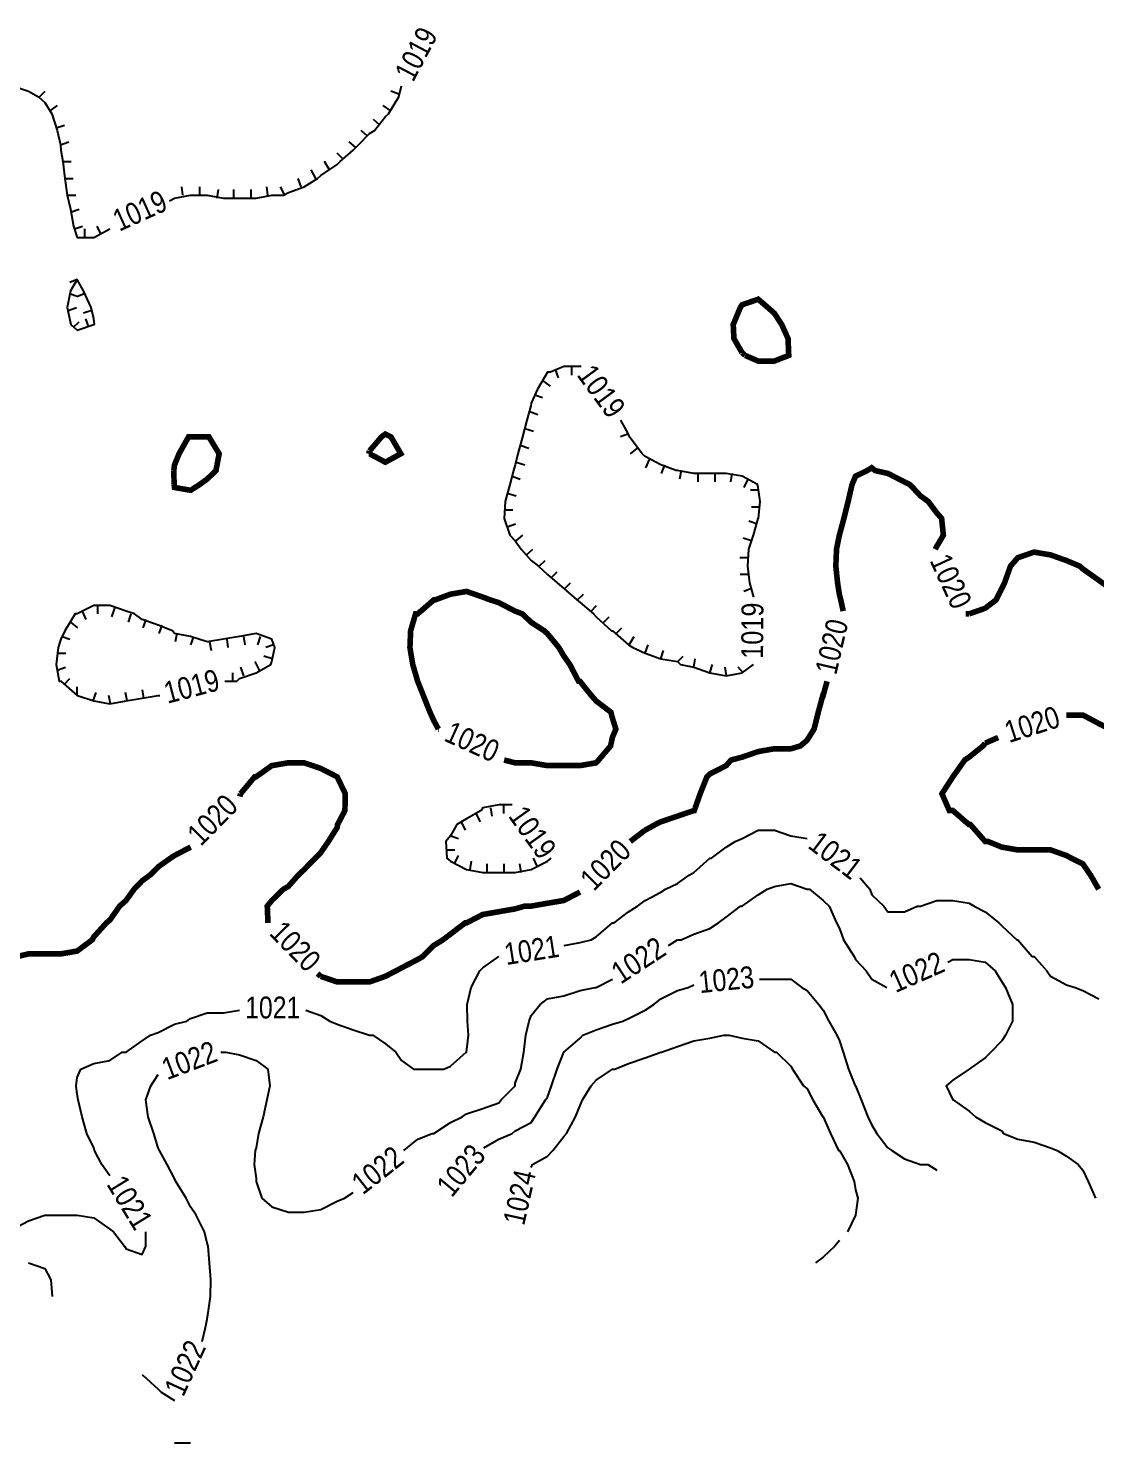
# Model space of a CAD drawing. Extents: x 628896 to 629881, y 4519192 to 4520125.
# Drawn here: x 629090.1 to 629279.9, y 4519224.5 to 4519476.2 of the extents above; entities that cross this region are included whole.
import ezdxf
from ezdxf.enums import TextEntityAlignment as Align

# ---------------------------------------------------------------- set-up
doc = ezdxf.new("R2010")
doc.units = 0

msp = doc.modelspace()

# ---------------------------------------------------------------- linework, layer by layer
at = {"layer": 'GSLAYER', "linetype": 'CONTINUOUS', "flags": 128}
for points in [[(629072.875, 4519465.5), (629075.6875, 4519466), (629078.5625, 4519466), (629081.5625, 4519466), (629084.375, 4519466), (629087.3125, 4519466), (629090.125, 4519465), (629091.875, 4519464), (629093, 4519463), (629094.25, 4519461), (629095.1875, 4519458), (629095.8125, 4519455.5), (629095.875, 4519454.5), (629096.1875, 4519452.5), (629096.5625, 4519449.5), (629097, 4519446.5), (629097.5625, 4519444), (629098.125, 4519441), (629098.75, 4519439), (629101.6875, 4519439), (629104.5625, 4519440.5)], [(629092.0625, 4519464), (629093.0625, 4519465)], [(629116.0625, 4519446), (629118.9375, 4519446.5), (629121.875, 4519446.5), (629124.75, 4519446), (629127.625, 4519446), (629130.5625, 4519446), (629133.375, 4519446.5), (629135.4375, 4519446.5), (629136.3125, 4519447), (629139.125, 4519448), (629141.5, 4519449.5), (629142.0625, 4519450), (629145, 4519452), (629145.5, 4519452.5), (629147.8125, 4519454.5), (629148.8125, 4519455.5), (629150.75, 4519457.5), (629151.625, 4519458), (629153.5625, 4519460.5), (629154.125, 4519461), (629155.9375, 4519464), (629156.4375, 4519466)], [(629155.9375, 4519464.5), (629154.5625, 4519465)], [(629156.4375, 4519466), (629156.4375, 4519466)], [(629093.9375, 4519461.5), (629095.25, 4519462.5)], [(629154.5625, 4519461.5), (629153.1875, 4519462.5)], [(629095, 4519458.5), (629096.5, 4519459)], [(629152.5625, 4519459), (629151.4375, 4519460)], [(629150.375, 4519457), (629149.25, 4519458)], [(629095.8125, 4519455.5), (629097.25, 4519456)], [(629146, 4519453), (629145, 4519454)], [(629148.3125, 4519455), (629147.125, 4519456)], [(629096.1875, 4519452.5), (629097.6875, 4519452.5)], [(629143.625, 4519451), (629142.75, 4519452.5)], [(629096.5625, 4519449.5), (629098.0625, 4519449.5)], [(629138.5625, 4519448), (629138.0625, 4519449.5)], [(629141.1875, 4519449.5), (629140.375, 4519451)], [(629097, 4519446.5), (629098.5, 4519446.5)], [(629117.5625, 4519446.5), (629117.375, 4519448)], [(629120.5625, 4519446.5), (629120.5625, 4519448)], [(629123.625, 4519446), (629123.875, 4519447.5)], [(629126.625, 4519446), (629126.625, 4519447.5)], [(629129.6875, 4519446), (629129.6875, 4519447.5)], [(629132.6875, 4519446.5), (629132.5, 4519448)], [(629135.6875, 4519446.5), (629134.9375, 4519448)], [(629097.5625, 4519443.5), (629099.125, 4519444)], [(629115.1875, 4519445.5), (629116.0625, 4519446)], [(629098.25, 4519440.5), (629099.6875, 4519441)], [(629100.125, 4519439), (629100.125, 4519440.5)], [(629103, 4519439.5), (629102.3125, 4519441)], [(629104.5625, 4519440.5), (629104.5625, 4519440.5)], [(629101.6875, 4519424.5), (629101.25, 4519426.5), (629099.875, 4519429.5), (629098.75, 4519431.5), (629097.5625, 4519429.5), (629097, 4519426.5), (629097.625, 4519423.5), (629098.75, 4519422.5), (629101.6875, 4519423.5), (629101.8125, 4519423.5)], [(629098.75, 4519431.5), (629097.4375, 4519431)], [(629097.375, 4519429), (629098.9375, 4519428.5)], [(629100.1875, 4519429), (629098.8125, 4519428.5)], [(629097.125, 4519426), (629098.625, 4519426.5)], [(629098.125, 4519423), (629099.125, 4519424)], [(629101.375, 4519426), (629099.875, 4519425.5)], [(629100.8125, 4519423), (629100.3125, 4519424.5)], [(629101.8125, 4519423.5), (629101.6875, 4519424.5)], [(629188.1875, 4519416), (629185.3125, 4519416), (629182.9375, 4519415), (629182.375, 4519415), (629180.625, 4519412), (629179.5, 4519409.5), (629179.4375, 4519409), (629178.75, 4519406.5), (629177.9375, 4519403.5), (629177.125, 4519400.5), (629176.625, 4519398.5), (629176.375, 4519397.5), (629175.6875, 4519395), (629174.875, 4519392), (629174.6875, 4519389), (629175.6875, 4519386), (629176.625, 4519385), (629177.75, 4519383.5), (629179.5, 4519381.5), (629180.8125, 4519380.5), (629182.375, 4519379), (629184.125, 4519377.5), (629185.3125, 4519376.5), (629187.625, 4519374.5), (629188.1875, 4519374), (629190.5625, 4519372), (629191.0625, 4519371.5), (629193.8125, 4519369), (629193.9375, 4519369), (629196.8125, 4519366.5), (629197.5625, 4519366), (629199.75, 4519365), (629202.5625, 4519364), (629205.5, 4519363.5), (629206.0625, 4519363), (629208.4375, 4519362.5), (629211.25, 4519361.5), (629214.1875, 4519361), (629217, 4519361.5), (629219.0625, 4519363)], [(629183.75, 4519415.5), (629184.3125, 4519414)], [(629186.6875, 4519416), (629186.6875, 4519414.5)], [(629188.375, 4519416), (629188.1875, 4519416)], [(629181.5625, 4519413.5), (629182.875, 4519412.5)], [(629180.125, 4519411), (629181.5, 4519410.5)], [(629179.25, 4519408), (629180.6875, 4519407.5)], [(629218.375, 4519377.5), (629218.0625, 4519380.5), (629218.1875, 4519383.5), (629219.0625, 4519386), (629219.875, 4519389), (629219.9375, 4519389), (629220.25, 4519392), (629219.875, 4519394.5), (629219.75, 4519395), (629217, 4519396.5), (629214.1875, 4519397), (629211.25, 4519397), (629208.4375, 4519397), (629205.5, 4519397.5), (629205.3125, 4519397.5), (629202.5625, 4519398.5), (629199.75, 4519400), (629199.25, 4519400.5), (629197, 4519403.5), (629196.8125, 4519404), (629195.4375, 4519406.5)], [(629195.4375, 4519406.5), (629195.4375, 4519406.5)], [(629178.375, 4519405), (629179.9375, 4519404.5)], [(629196.6875, 4519404), (629195.375, 4519403.5)], [(629177.5625, 4519402), (629179.0625, 4519401.5)], [(629198.375, 4519401.5), (629197.125, 4519400.5)], [(629176.8125, 4519399), (629178.375, 4519398.5)], [(629200.5, 4519399.5), (629199.8125, 4519398)], [(629176.125, 4519396.5), (629177.5625, 4519396)], [(629203.1875, 4519398.5), (629202.625, 4519397)], [(629206.1875, 4519397.5), (629205.875, 4519396)], [(629209.125, 4519397), (629209.125, 4519395.5)], [(629212.1875, 4519397), (629212.1875, 4519395.5)], [(629215.1875, 4519397), (629214.9375, 4519395.5)], [(629218.0625, 4519396), (629217.3125, 4519394.5)], [(629175.25, 4519393.5), (629176.8125, 4519393)], [(629220, 4519394), (629218.5, 4519394)], [(629220.125, 4519391), (629218.6875, 4519391)], [(629174.75, 4519390.5), (629176.25, 4519390.5)], [(629219.5625, 4519388), (629218.1875, 4519388.5)], [(629175.25, 4519387.5), (629176.6875, 4519388)], [(629176.8125, 4519385), (629178, 4519386)], [(629178.6875, 4519382.5), (629179.8125, 4519383.5)], [(629218.6875, 4519385), (629217.1875, 4519385.5)], [(629180.9375, 4519380.5), (629182, 4519381.5)], [(629218.1875, 4519382), (629216.625, 4519382)], [(629183.125, 4519378.5), (629184.125, 4519379.5)], [(629218.1875, 4519379), (629216.6875, 4519379)], [(629185.5, 4519376.5), (629186.5, 4519377.5)], [(629218.6875, 4519376.5), (629217.3125, 4519376)], [(629219.125, 4519375), (629218.375, 4519377.5)], [(629127.125, 4519360), (629127.625, 4519360.5), (629130.5625, 4519361.5), (629133.1875, 4519363), (629133.375, 4519363.5), (629133.9375, 4519366), (629133.375, 4519367.5), (629130.5625, 4519368.5), (629127.625, 4519368), (629124.75, 4519367.5), (629121.875, 4519367), (629118.9375, 4519368), (629116.0625, 4519368.5), (629115.6875, 4519369), (629113.1875, 4519370), (629110.3125, 4519371), (629108.9375, 4519372), (629107.4375, 4519372.5), (629104.5625, 4519373.5), (629101.6875, 4519373.5), (629098.75, 4519372), (629098.375, 4519372), (629096.5625, 4519369), (629095.875, 4519367.5), (629095.375, 4519366), (629095, 4519363), (629095.5625, 4519360), (629095.875, 4519360), (629098.75, 4519357.5), (629098.8125, 4519357.5), (629101.6875, 4519356.5), (629104.5625, 4519356), (629107.4375, 4519356.5), (629110.3125, 4519357), (629113.1875, 4519357.5), (629113.4375, 4519357.5)], [(629102.375, 4519373.5), (629102.375, 4519372)], [(629187.75, 4519374.5), (629188.8125, 4519375.5)], [(629190.1875, 4519372.5), (629191.125, 4519373.5)], [(629099.625, 4519372.5), (629100.3125, 4519371)], [(629105.375, 4519373), (629104.875, 4519371.5)], [(629108.3125, 4519372), (629107.8125, 4519370.5)], [(629110.9375, 4519371), (629110.4375, 4519369.5)], [(629192.4375, 4519370.5), (629193.375, 4519371.5)], [(629097.5625, 4519370.5), (629098.8125, 4519369.5)], [(629113.8125, 4519370), (629113.25, 4519368.5)], [(629116.5, 4519368.5), (629116.1875, 4519367)], [(629194.625, 4519368.5), (629195.625, 4519369.5)], [(629096.0625, 4519368), (629097.4375, 4519367.5)], [(629119.4375, 4519368), (629118.9375, 4519366.5)], [(629122.3125, 4519367), (629122.5625, 4519365.5)], [(629125.375, 4519367.5), (629125.5625, 4519366)], [(629128.3125, 4519368), (629128.5625, 4519366.5)], [(629131.3125, 4519368), (629130.8125, 4519366.5)], [(629133.6875, 4519366.5), (629132.3125, 4519366)], [(629196.9375, 4519366.5), (629197.8125, 4519368)], [(629199.75, 4519365), (629200.3125, 4519366.5)], [(629095.25, 4519365), (629096.75, 4519365)], [(629131.1875, 4519362), (629130.4375, 4519363.5)], [(629133.4375, 4519364), (629131.9375, 4519364.5)], [(629202.5625, 4519364), (629203.0625, 4519365.5)], [(629205.5625, 4519363.5), (629206.5625, 4519364.5)], [(629208.4375, 4519362.5), (629208.6875, 4519364)], [(629095.1875, 4519362), (629096.6875, 4519362.5)], [(629126.4375, 4519360), (629126.4375, 4519361.5)], [(629128.375, 4519361), (629127.875, 4519362.5)], [(629211.25, 4519361.5), (629211.75, 4519363)], [(629214.25, 4519361), (629214, 4519362.5)], [(629217.1875, 4519361.5), (629216.3125, 4519362.5)], [(629219.0625, 4519363), (629219.0625, 4519363)], [(629096.5, 4519359.5), (629097.4375, 4519360.5)], [(629098.75, 4519357.5), (629098.75, 4519359)], [(629110.625, 4519357), (629110.375, 4519358.5)], [(629125, 4519360), (629127.125, 4519360)], [(629101.625, 4519356.5), (629102.125, 4519358)], [(629104.6875, 4519356), (629104.375, 4519357.5)], [(629107.625, 4519356.5), (629107.375, 4519358)], [(629113.4375, 4519357.5), (629113.4375, 4519357.5)], [(629173.75, 4519338), (629170.875, 4519337.5), (629170.625, 4519337), (629168, 4519335.5), (629166.25, 4519334.5), (629165.125, 4519332.5), (629164.3125, 4519331.5), (629164.5, 4519328.5), (629165.125, 4519328), (629168, 4519326.5), (629170.875, 4519326), (629173.75, 4519326), (629176.625, 4519326), (629179.5, 4519326.5), (629182.375, 4519328), (629183.0625, 4519328.5)], [(629169.6875, 4519336.5), (629170.4375, 4519335)], [(629172.25, 4519337.5), (629172.5, 4519336)], [(629176.125, 4519338), (629173.75, 4519338)], [(629174.5625, 4519338), (629174.5625, 4519336.5)], [(629167.0625, 4519335), (629167.75, 4519333.5)], [(629188.1875, 4519313.5), (629190.1875, 4519314), (629191.0625, 4519314.5), (629193.9375, 4519317), (629194.25, 4519317), (629196.8125, 4519319), (629198.4375, 4519320), (629199.75, 4519321), (629202.5625, 4519322.5), (629203.375, 4519323), (629205.5, 4519324), (629207.625, 4519325.5), (629208.4375, 4519326), (629211.25, 4519328.5), (629211.5625, 4519328.5), (629214.1875, 4519330.5), (629215.8125, 4519331.5), (629217, 4519332), (629219.875, 4519333.5), (629222.75, 4519333.5), (629225.6875, 4519332.5), (629228.5625, 4519332)], [(629165.1875, 4519332.5), (629166.5625, 4519332)], [(629228.5625, 4519332), (629228.5625, 4519332)], [(629164.4375, 4519330), (629165.9375, 4519330)], [(629165.875, 4519327.5), (629166.5625, 4519329)], [(629180.625, 4519327), (629179.9375, 4519328.5)], [(629183.0625, 4519328.5), (629183.0625, 4519328.5)], [(629168.625, 4519326.5), (629168.875, 4519328)], [(629171.6875, 4519326), (629171.6875, 4519327.5)], [(629174.6875, 4519326), (629174.6875, 4519327.5)], [(629177.75, 4519326), (629177.5, 4519327.5)], [(629205.5, 4519314), (629206.1875, 4519314), (629208.4375, 4519315), (629211.25, 4519316), (629212.8125, 4519317), (629214.1875, 4519318), (629216.75, 4519320), (629217, 4519320), (629219.875, 4519322), (629221.5, 4519323), (629222.75, 4519323.5), (629225.6875, 4519324), (629228.5625, 4519323), (629229, 4519323), (629231.4375, 4519321), (629232.5, 4519320), (629233.8125, 4519317), (629234.3125, 4519316), (629235.0625, 4519314), (629236.9375, 4519311), (629237.1875, 4519310.5), (629239.0625, 4519308.5), (629240.0625, 4519307), (629242.75, 4519305.5)], [(629238, 4519325), (629239.75, 4519323)], [(629239.75, 4519323), (629240.0625, 4519322), (629242.25, 4519320), (629242.9375, 4519319), (629245.875, 4519319), (629248.125, 4519320), (629248.75, 4519320), (629251.625, 4519321), (629254.5, 4519321), (629257.375, 4519320.5), (629258.3125, 4519320), (629260.25, 4519319), (629262.6875, 4519317), (629263.1875, 4519316.5), (629265.875, 4519314), (629266.0625, 4519314), (629268.625, 4519311), (629268.9375, 4519311), (629271.1875, 4519308.5), (629271.875, 4519307.5), (629274.6875, 4519306), (629276.25, 4519305.5), (629277.625, 4519305), (629280.4375, 4519303.5)], [(629185.375, 4519313), (629188.1875, 4519313.5)], [(629203.9375, 4519313), (629205.5, 4519314)], [(629142.0625, 4519300.5), (629143.6875, 4519299.5), (629145, 4519299), (629147.8125, 4519298), (629150.75, 4519297), (629151.3125, 4519297), (629153.5625, 4519295.5), (629155.4375, 4519294), (629156.4375, 4519292.5), (629158.5625, 4519291), (629159.3125, 4519291), (629162.1875, 4519291), (629163.9375, 4519291), (629165.125, 4519291.5), (629167.9375, 4519294), (629168, 4519294), (629168.375, 4519297), (629168.1875, 4519299.5), (629168.125, 4519302.5), (629168.8125, 4519305.5), (629170.375, 4519308.5), (629170.875, 4519309), (629173.75, 4519311)], [(629173.75, 4519311), (629173.75, 4519311)], [(629254.5, 4519310.5), (629257.375, 4519310.5), (629260.25, 4519310), (629262, 4519308.5), (629263.1875, 4519306.5), (629263.875, 4519305.5), (629265.125, 4519302.5), (629265.125, 4519299.5), (629263.875, 4519297), (629263.1875, 4519296), (629261.25, 4519294), (629260.25, 4519293), (629257.375, 4519291), (629254.5, 4519289), (629253.3125, 4519288), (629254.5, 4519285.5), (629254.5625, 4519285.5), (629257.375, 4519283.5), (629258.5, 4519282.5), (629260.25, 4519281.5), (629263.1875, 4519280), (629263.5, 4519279.5), (629266.0625, 4519278.5), (629268.9375, 4519278), (629271.875, 4519277), (629273.0625, 4519276.5), (629274.6875, 4519275.5), (629276.8125, 4519274), (629277.625, 4519273), (629278.5625, 4519271), (629279.875, 4519268)], [(629253.625, 4519310), (629254.5, 4519310.5)], [(629159.3125, 4519278.5), (629161.875, 4519279.5), (629162.1875, 4519279.5), (629165.125, 4519281.5), (629167.25, 4519282.5), (629168, 4519283), (629170.875, 4519284), (629173.75, 4519285), (629174.1875, 4519285.5), (629176.625, 4519288), (629176.625, 4519288.5), (629177.6875, 4519291), (629178.1875, 4519294), (629178.5625, 4519297), (629179.125, 4519299.5), (629179.5, 4519300.5), (629181.125, 4519302.5), (629182.375, 4519303.5), (629185.3125, 4519304), (629188.1875, 4519305), (629190.875, 4519305.5), (629191.0625, 4519305.5), (629193.9375, 4519307)], [(629173.75, 4519278.5), (629176.125, 4519279.5), (629176.625, 4519280), (629179.5, 4519281.5), (629180.125, 4519282.5), (629182.0625, 4519285.5), (629182.375, 4519286), (629183.125, 4519288), (629184.125, 4519291), (629185.3125, 4519294), (629185.3125, 4519294), (629188.1875, 4519296.5), (629188.6875, 4519297), (629191.0625, 4519298), (629193.9375, 4519299), (629195.8125, 4519299.5), (629196.8125, 4519300), (629199.75, 4519301.5), (629201.3125, 4519302.5), (629202.5625, 4519303.5), (629205.5, 4519305), (629207.4375, 4519305.5), (629208.4375, 4519306)], [(629193.9375, 4519307), (629193.9375, 4519307)], [(629208.4375, 4519306), (629208.4375, 4519306)], [(629220.125, 4519307), (629222.75, 4519307)], [(629222.75, 4519307), (629225.6875, 4519307), (629227.625, 4519305.5), (629228.5625, 4519305), (629230.6875, 4519302.5), (629231.4375, 4519301.5), (629232.4375, 4519299.5), (629233.875, 4519297), (629234.3125, 4519296), (629235, 4519294), (629235.9375, 4519291), (629237.125, 4519288), (629237.1875, 4519288), (629238.1875, 4519285.5), (629239.375, 4519282.5), (629240.0625, 4519281), (629241, 4519279.5), (629242.9375, 4519277), (629243.625, 4519276.5), (629245.875, 4519275), (629248.75, 4519274), (629250.0625, 4519274), (629251.625, 4519273)], [(629242.75, 4519305.5), (629242.75, 4519305.5)], [(629104.5625, 4519272), (629103.125, 4519274), (629101.8125, 4519276.5), (629101.6875, 4519277), (629100.5, 4519279.5), (629099.625, 4519282.5), (629098.9375, 4519285.5), (629098.75, 4519286.5), (629098.5625, 4519288), (629098.75, 4519289.5), (629099.375, 4519291), (629101.6875, 4519292), (629104.5625, 4519292.5), (629106.75, 4519294), (629107.4375, 4519294), (629110.3125, 4519296), (629111.8125, 4519297), (629113.1875, 4519297.5), (629116.0625, 4519299), (629118.25, 4519299.5), (629118.9375, 4519300), (629121.875, 4519301), (629124.75, 4519301), (629127.625, 4519301.5)], [(629127.625, 4519301.5), (629127.625, 4519301.5)], [(629139.4375, 4519301.5), (629142.0625, 4519300.5)], [(629179.5, 4519273.5), (629179.75, 4519274), (629182.375, 4519275.5), (629183.375, 4519276.5), (629185.3125, 4519279), (629185.8125, 4519279.5), (629187.375, 4519282.5), (629188.1875, 4519284.5), (629188.625, 4519285.5), (629190.1875, 4519288), (629191.0625, 4519289), (629193.9375, 4519291), (629194.375, 4519291), (629196.8125, 4519292), (629199.75, 4519293), (629202.5625, 4519294), (629202.6875, 4519294), (629205.5, 4519295), (629208.4375, 4519296), (629211.25, 4519296.5), (629213.75, 4519297), (629214.1875, 4519297), (629214.6875, 4519297), (629217, 4519296.5), (629219.875, 4519296), (629222.75, 4519294), (629223.125, 4519294), (629225.6875, 4519291.5), (629226, 4519291), (629227.9375, 4519288), (629228.5625, 4519287.5), (629229.625, 4519285.5), (629231.375, 4519282.5), (629231.4375, 4519282.5), (629232.75, 4519279.5), (629234.1875, 4519276.5), (629234.3125, 4519276.5), (629235.75, 4519274), (629236.9375, 4519271), (629237.1875, 4519269.5), (629237.625, 4519268), (629237.1875, 4519265), (629235.75, 4519262)], [(629124.3125, 4519294), (629124.75, 4519294)], [(629124.75, 4519294), (629125.1875, 4519294), (629127.625, 4519293.5), (629130.5625, 4519292.5), (629132.6875, 4519291), (629133, 4519288), (629132.5, 4519285.5), (629131.8125, 4519282.5), (629131, 4519279.5), (629130.5625, 4519277), (629130.4375, 4519276.5), (629130.25, 4519274), (629130.5625, 4519271.5), (629130.5625, 4519271), (629131.625, 4519268), (629133.375, 4519266.5), (629136.3125, 4519265.5), (629139.125, 4519265.5), (629142.0625, 4519266), (629145, 4519267.5), (629146.3125, 4519268), (629147.8125, 4519269)], [(629121.5625, 4519245), (629121.875, 4519246.5), (629122.125, 4519248), (629122.4375, 4519250.5), (629122.5, 4519253.5), (629122.3125, 4519256.5), (629122.0625, 4519259.5), (629121.875, 4519260), (629121.375, 4519262), (629119.9375, 4519265), (629118.9375, 4519266.5), (629118.125, 4519268), (629116.3125, 4519271), (629116.0625, 4519271.5), (629114.75, 4519274), (629113.375, 4519276.5), (629113.1875, 4519277), (629112.375, 4519279.5), (629111.375, 4519282.5), (629110.9375, 4519285.5), (629111.875, 4519288), (629113.1875, 4519290)], [(629113.1875, 4519290), (629113.1875, 4519290)], [(629156.875, 4519276.5), (629159.3125, 4519278.5)], [(629171.0625, 4519277), (629173.75, 4519278.5)], [(629179.5, 4519273.5), (629179.5, 4519273.5)], [(629104.5625, 4519272), (629104.5625, 4519272)], [(629147.8125, 4519269), (629147.8125, 4519269)], [(629163.5625, 4519268), (629163.5625, 4519268)], [(629087.3125, 4519262.5), (629090.125, 4519264), (629093, 4519265), (629095.8125, 4519265), (629095.875, 4519265), (629096.8125, 4519265), (629098.75, 4519265), (629101.6875, 4519264.5), (629104.5625, 4519262.5), (629105.1875, 4519262), (629107.1875, 4519259.5), (629107.4375, 4519259), (629110.3125, 4519258), (629110.9375, 4519259.5), (629110.9375, 4519262)], [(629110.9375, 4519262), (629110.9375, 4519262)], [(629177, 4519262), (629177, 4519262)], [(629234.3125, 4519260.5), (629233.5, 4519259.5)], [(629233.5, 4519259.5), (629231.4375, 4519257.5), (629230.0625, 4519256.5)], [(629090.125, 4519256.5), (629093, 4519255.5)], [(629093, 4519255.5), (629094.0625, 4519253.5), (629094.3125, 4519250.5)], [(629121, 4519242.5), (629121.5625, 4519245)], [(629110.3125, 4519236.5), (629110.4375, 4519236.5)], [(629110.4375, 4519236.5), (629113.1875, 4519234), (629113.6875, 4519233.5), (629116.0625, 4519232)], [(629116.0625, 4519232), (629116.0625, 4519232)], [(629116.0625, 4519224.5), (629118.9375, 4519224.5)]]:
    msp.add_lwpolyline(points, dxfattribs=at)
at = {"layer": 'GSLAYER', "linetype": 'CONTINUOUS', "const_width": 1, "flags": 128}
for points in [[(629217, 4519418.5), (629215.5625, 4519421), (629215.4375, 4519423.5), (629216.6875, 4519426.5), (629217, 4519427), (629219.875, 4519428), (629221.625, 4519426.5), (629222.75, 4519425.5), (629224.0625, 4519423.5), (629225.1875, 4519421), (629225.3125, 4519418), (629222.75, 4519417), (629219.875, 4519417), (629217.5625, 4519418)], [(629217.5625, 4519418), (629217, 4519418.5)], [(629115.9375, 4519397.5), (629116.0625, 4519398.5), (629116.875, 4519400.5), (629118.5625, 4519403.5), (629118.9375, 4519403.5), (629121.875, 4519403.5), (629122.1875, 4519403.5), (629124, 4519400.5), (629123.4375, 4519397.5), (629121.875, 4519396), (629120.5, 4519395), (629118.9375, 4519394), (629116.0625, 4519394.5), (629116, 4519395)], [(629150.75, 4519401), (629152.875, 4519403.5), (629153.5625, 4519404), (629154.5625, 4519403.5), (629156.3125, 4519400.5), (629153.5625, 4519399), (629150.75, 4519400.5), (629150.625, 4519400.5)], [(629150.625, 4519400.5), (629150.75, 4519401)], [(629234.5625, 4519374.5), (629234.3125, 4519375.5), (629234, 4519377.5), (629233.6875, 4519380.5), (629233.8125, 4519383.5), (629234.3125, 4519386), (629235.125, 4519389), (629235.875, 4519392), (629236.5625, 4519395), (629237.1875, 4519396.5), (629239.25, 4519397.5), (629240.0625, 4519398), (629240.6875, 4519397.5), (629242.9375, 4519397), (629245.875, 4519395.5), (629246.875, 4519395), (629248.75, 4519393), (629250.125, 4519392), (629251.625, 4519390), (629252.5, 4519389), (629252.8125, 4519386), (629251.625, 4519384), (629251.375, 4519383.5)], [(629116, 4519395), (629115.9375, 4519397.5)], [(629251.375, 4519383.5), (629251.375, 4519383.5)], [(629257.375, 4519372), (629260.25, 4519373), (629262.1875, 4519374.5), (629263.1875, 4519376.5), (629263.6875, 4519377.5), (629264.75, 4519380.5), (629266.0625, 4519382), (629268.9375, 4519383), (629271.875, 4519382.5), (629274.6875, 4519381.5), (629277.0625, 4519380.5), (629277.625, 4519380), (629280.4375, 4519378), (629281.125, 4519377.5), (629283.375, 4519376), (629285.5, 4519374.5), (629286.3125, 4519374.5), (629289.125, 4519372.5), (629291.1875, 4519372), (629292.0625, 4519371.5), (629294.875, 4519371), (629297.75, 4519370.5)], [(629163, 4519351.5), (629162.1875, 4519353), (629161.5, 4519354.5), (629160.3125, 4519357.5), (629159.3125, 4519360), (629158.4375, 4519363), (629157.9375, 4519366), (629158.0625, 4519369), (629158.9375, 4519372), (629159.3125, 4519372), (629162.1875, 4519374.5), (629162.4375, 4519374.5), (629165.125, 4519375.5), (629168, 4519376), (629170.875, 4519375), (629172.1875, 4519374.5), (629173.75, 4519374), (629176.625, 4519372.5), (629177.9375, 4519372), (629179.5, 4519370.5), (629181.8125, 4519369), (629182.375, 4519368.5), (629184.4375, 4519366), (629185.3125, 4519364.5), (629186.375, 4519363), (629187.9375, 4519360), (629188.1875, 4519360), (629190.1875, 4519357.5), (629191.0625, 4519356.5), (629193.6875, 4519354.5), (629193.9375, 4519353.5), (629194.5625, 4519351.5), (629193.9375, 4519350), (629193.625, 4519348.5), (629191.5, 4519346), (629191.0625, 4519345.5), (629188.1875, 4519345), (629185.3125, 4519345), (629182.375, 4519345), (629179.5, 4519345.5), (629176.625, 4519345.5), (629174.6875, 4519346)], [(629235, 4519372.5), (629234.5625, 4519374.5)], [(629256.75, 4519372), (629257.375, 4519372)], [(629199.75, 4519333.5), (629201.5625, 4519334.5), (629202.5625, 4519335), (629205.5, 4519336), (629208.4375, 4519337), (629208.5, 4519337), (629209.5625, 4519340), (629210.75, 4519343), (629211.25, 4519343.5), (629214.1875, 4519345), (629215.0625, 4519346), (629217, 4519346.5), (629219.875, 4519347.5), (629222.75, 4519348), (629225.6875, 4519348), (629227.375, 4519348.5), (629228.5625, 4519349.5), (629229.8125, 4519351.5), (629230.5625, 4519354.5), (629231.375, 4519357.5), (629231.4375, 4519357.5), (629232.125, 4519360)], [(629232.125, 4519360), (629232.125, 4519360)], [(629320.8125, 4519348.5), (629317.9375, 4519348), (629315.0625, 4519347), (629313.3125, 4519346), (629312.1875, 4519345.5), (629309.3125, 4519344), (629306.375, 4519343.5), (629303.5, 4519343.5), (629300.625, 4519343.5), (629297.75, 4519344), (629294.875, 4519344.5), (629292.0625, 4519345.5), (629291.375, 4519346), (629289.125, 4519347), (629287, 4519348.5), (629286.3125, 4519349), (629283.375, 4519351), (629282.375, 4519351.5), (629280.4375, 4519352.5), (629277.625, 4519354), (629274.6875, 4519354)], [(629274.6875, 4519354), (629274.6875, 4519354)], [(629163.125, 4519351.5), (629163, 4519351.5)], [(629260.25, 4519349), (629259.875, 4519348.5), (629257.375, 4519346.5), (629256.625, 4519346), (629254.5, 4519343), (629254.5, 4519343), (629252.5625, 4519340), (629253.875, 4519337), (629254.5, 4519337), (629257.375, 4519334.5), (629257.625, 4519334.5), (629260.25, 4519331.5), (629260.75, 4519331.5), (629263.1875, 4519330.5), (629266.0625, 4519330), (629268.9375, 4519330), (629271.875, 4519330), (629274.6875, 4519329), (629275.625, 4519328.5), (629277.625, 4519327.5), (629279, 4519325.5), (629280.4375, 4519323)], [(629262.5625, 4519350), (629260.25, 4519349)], [(629127.8125, 4519340), (629130.3125, 4519343), (629130.5625, 4519343), (629133.375, 4519345), (629136.3125, 4519345.5), (629139.125, 4519345.5), (629142.0625, 4519344.5), (629145, 4519343), (629145, 4519343), (629146.4375, 4519340), (629146.375, 4519337), (629145.0625, 4519334.5), (629145, 4519334), (629143.4375, 4519331.5), (629142.0625, 4519329.5), (629141.0625, 4519328.5), (629139.125, 4519326.5), (629138.0625, 4519325.5), (629136.3125, 4519323.5), (629135.4375, 4519323), (629133.375, 4519321), (629132.5625, 4519320), (629132.6875, 4519317)], [(629174.6875, 4519346), (629174.6875, 4519346)], [(629127.6875, 4519339.5), (629127.8125, 4519340)], [(629197.125, 4519331.5), (629199.75, 4519333.5)], [(629088, 4519311), (629090.125, 4519311.5), (629093, 4519311.5), (629095.875, 4519311.5), (629098.75, 4519312), (629101.4375, 4519314), (629101.6875, 4519314.5), (629103.9375, 4519317), (629104.5625, 4519317.5), (629106.3125, 4519320), (629107.4375, 4519321), (629108.875, 4519323), (629110.3125, 4519324.5), (629111.6875, 4519325.5), (629113.1875, 4519327), (629115.3125, 4519328.5), (629116.0625, 4519329), (629118.9375, 4519330.5)], [(629118.9375, 4519330.5), (629118.9375, 4519330.5)], [(629142.0625, 4519307.5), (629145, 4519306.5), (629147.8125, 4519306.5), (629150.75, 4519306.5), (629153.5625, 4519307.5), (629155.5, 4519308.5), (629156.4375, 4519309), (629159.3125, 4519310.5), (629160.1875, 4519311), (629162.1875, 4519313), (629163.8125, 4519314), (629165.125, 4519315), (629167.75, 4519317), (629168, 4519317), (629170.875, 4519318.5), (629173.75, 4519319), (629176.625, 4519319.5), (629178.375, 4519320), (629179.5, 4519320), (629182.375, 4519320.5), (629185.3125, 4519321), (629188.1875, 4519322.5)], [(629188.1875, 4519322.5), (629188.1875, 4519322.5)], [(629132.6875, 4519317), (629132.6875, 4519317)], [(629141.5, 4519308), (629142.0625, 4519307.5)]]:
    msp.add_lwpolyline(points, dxfattribs=at)

# ---------------------------------------------------------------- texts
at = {"layer": 'GSLAYER', "color": 7}
for s, rotation, width, p, p2 in [('1019', 62.6, 0.780621, (629158.5, 4519466.5), (629163, 4519475)), ('1019', 25.2, 0.790123, (629106.25, 4519440), (629115.125, 4519444)), ('1019', 306.6, 0.805604, (629187.5, 4519414.5), (629193.375, 4519406.5)), ('1020', 295.3, 0.764505, (629250.3125, 4519381.5), (629254.5, 4519372.5)), ('1019', 89.7, 0.811667, (629220.75, 4519364), (629220.8125, 4519374)), ('1020', 77, 0.750805, (629233.75, 4519361), (629235.9375, 4519370.5)), ('1019', 12.3, 0.802227, (629114.8125, 4519356), (629124.375, 4519358.5)), ('1020', 18.3, 0.758099, (629264.5, 4519349), (629273.875, 4519352)), ('1020', 334.6, 0.745353, (629163.8125, 4519349.5), (629172.625, 4519345.5)), ('1020', 45.8, 0.75565, (629120.75, 4519330.5), (629127.625, 4519337.5)), ('1019', 306.1, 0.799641, (629175.3125, 4519336), (629181.0625, 4519328)), ('1020', 45.2, 0.75903, (629190.625, 4519322.5), (629197.5625, 4519329.5)), ('1021', 323.4, 0.807598, (629228.5, 4519330.5), (629236.4375, 4519324.5)), ('1020', 314.4, 0.75565, (629132.75, 4519315), (629139.625, 4519308)), ('1021', 9.8, 0.790644, (629175.0625, 4519309.5), (629184.6875, 4519311)), ('1022', 31, 0.735071, (629195.4375, 4519306), (629203.8125, 4519311.5)), ('1022', 22.6, 0.726743, (629244.3125, 4519304.5), (629253.375, 4519308.5)), ('1023', 4.9, 0.723612, (629209.5, 4519304.5), (629219.3125, 4519305.5)), ('1022', 19.9, 0.72557, (629114.75, 4519289), (629124, 4519292.5)), ('1022', 39.6, 0.711821, (629149.5625, 4519268.5), (629157.1875, 4519274.5)), ('1023', 50.2, 0.716238, (629165.375, 4519268), (629171.625, 4519275.5)), ('1024', 77.4, 0.71418, (629178.25, 4519263), (629180.375, 4519272.5)), ('1021', 302.3, 0.808235, (629103.875, 4519270.5), (629109.0625, 4519262)), ('1022', 64.8, 0.726323, (629117.625, 4519232.5), (629121.75, 4519241.5))]:
    msp.add_text(s, height=3.89682, rotation=rotation, dxfattribs=dict(at, width=width)).set_placement(p, p2, align=Align.FIT)
at = {"layer": 'GSLAYER', "color": 7, "width": 0.796432}
msp.add_text('1021', height=3.89682, dxfattribs=at).set_placement((629128.625, 4519300), (629138.4375, 4519300), align=Align.FIT)

doc.saveas('drawing.dxf')
